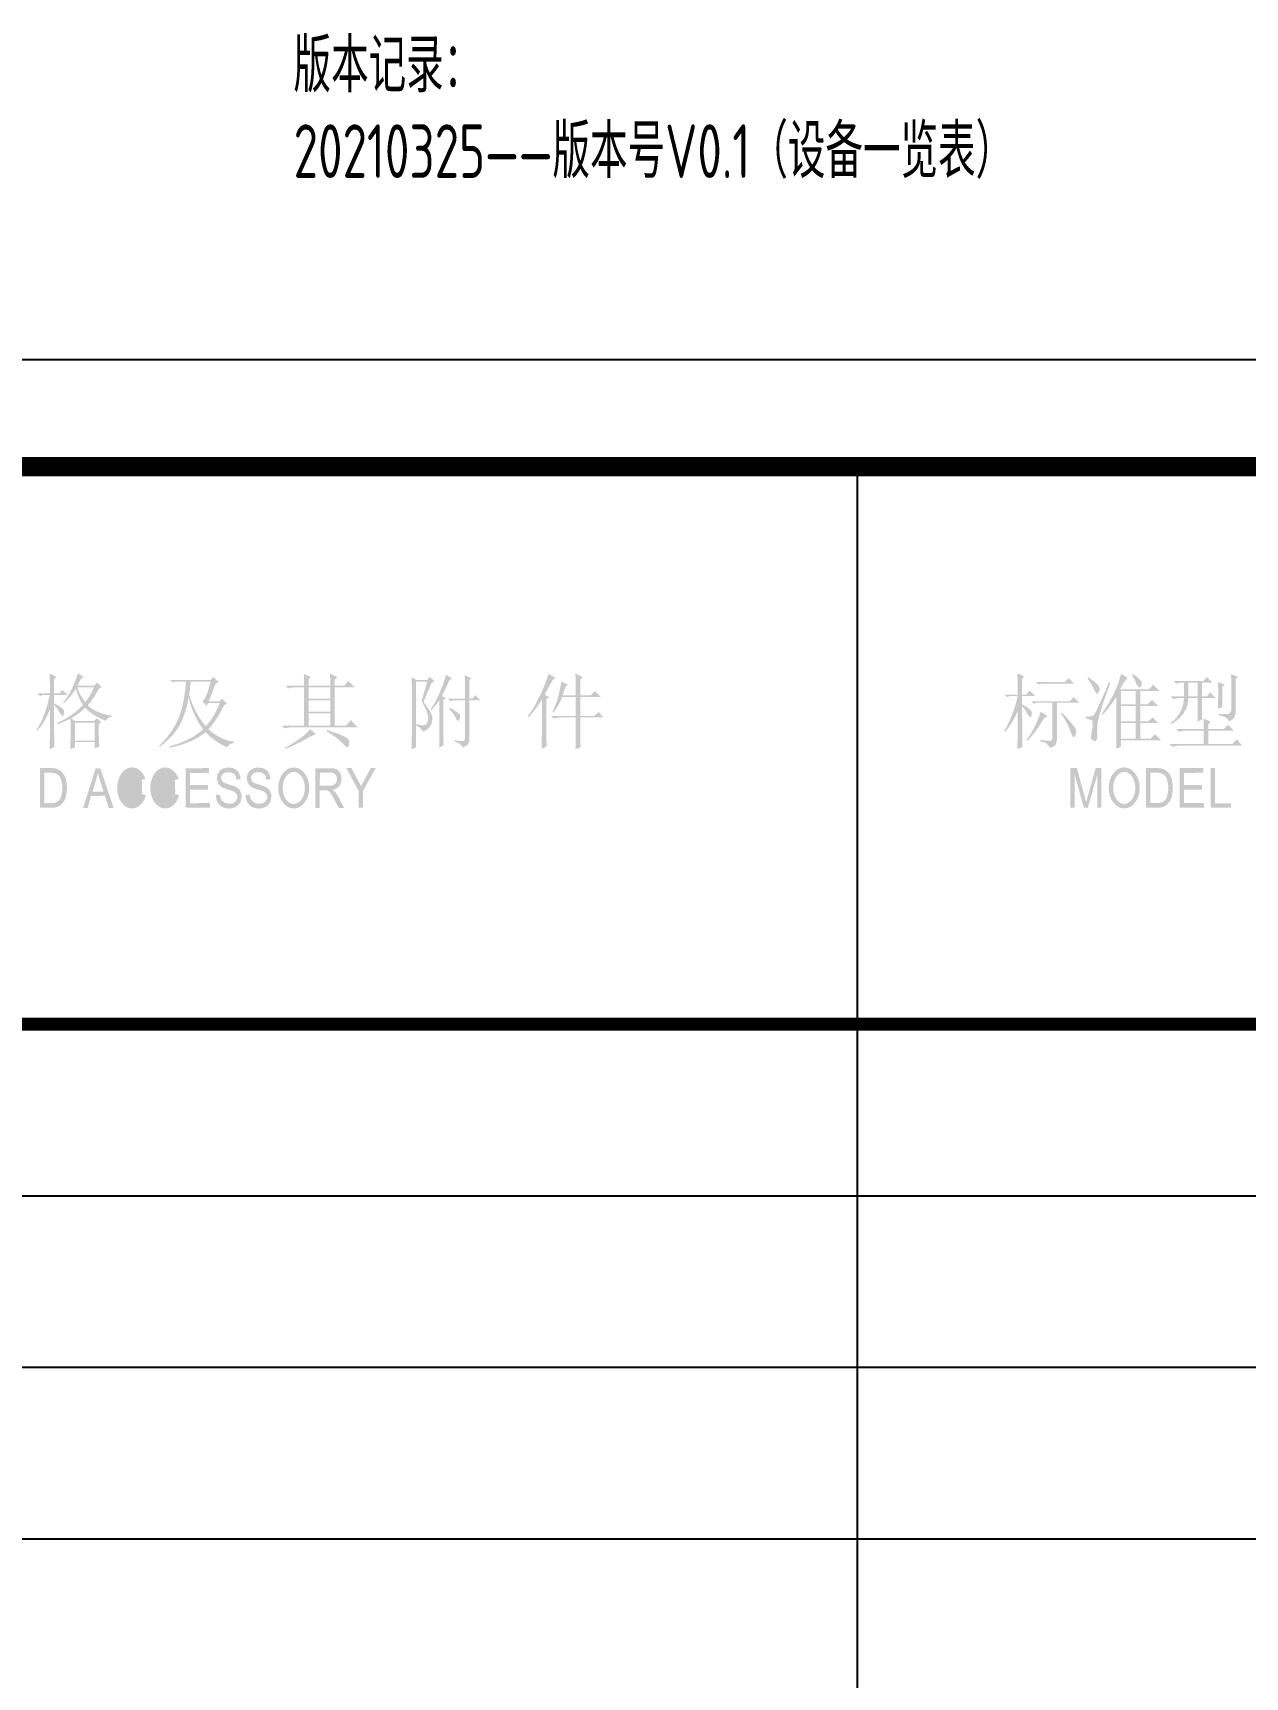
# Model space of a CAD drawing. Header units: millimetres. Extents: x -13522 to 42264, y -29520 to 1704.
# Drawn here: x 13919 to 19571, y -5964 to 1704 of the extents above; entities that cross this region are included whole.
import ezdxf
from ezdxf.enums import TextEntityAlignment as Align

# ---------------------------------------------------------------- set-up
doc = ezdxf.new("R2010")
doc.units = ezdxf.units.MM
doc.layers.add('0DataFlow-NsEquipFrame', color=30, linetype='Continuous')
doc.layers.add('0DataFlow-NsText', color=2, linetype='Continuous')
doc.styles.add('DataFlow', font='tssdeng.shx', dxfattribs={"width": 0.7, "bigfont": 'hztxt.shx'})
doc.styles.add('TitleText', font='arial.ttf')

# ---------------------------------------------------------------- blocks, each defined once
blk = doc.blocks.new('upcasel')
blk.add_hatch(color=256).paths.add_polyline_path([(0.198, 1.85), (0, 1.85), (0, 0), (0.945, 0), (0.945, 0.216), (0.198, 0.216)])
blk = doc.blocks.new('Upcasey')
blk.add_hatch(color=256).paths.add_polyline_path([(0.794, 1.854), (0.563, 1.855), (0.111, 1.005), (-0.339, 1.857), (-0.578, 1.858), (-0.003, 0.788), (0, 0), (0.198, 0), (0.199, 0.788)])
blk = doc.blocks.new('upcaser')
h = blk.add_hatch(color=256)
h.paths.add_polyline_path([(1.211, 1.345, 0.276716), (0.983, 1.797, 0.100846), (0.671, 1.848), (-0.001, 1.848), (0, -0.001), (0.199, -0.002), (0.201, 0.818), (0.433, 0.821, -0.267774), (0.704, 0.688), (0.779, 0.573), (1.083, -0.002), (1.336, -0.002), (1.071, 0.502), (0.967, 0.67, 0.106923), (0.785, 0.841, 0.413625)])
h.paths.add_polyline_path([(0.203, 1.643), (0.68, 1.645, -0.261233), (0.963, 1.513, -0.325076), (0.916, 1.115, -0.175589), (0.641, 1.032), (0.201, 1.031)], flags=16)
blk = doc.blocks.new('upcaseo')
h = blk.add_hatch(color=256)
edge = h.paths.add_edge_path()
edge.add_ellipse((0.185, 0.925), major_axis=(0, -0.957), ratio=0.755481, start_angle=0, end_angle=360)
edge = h.paths.add_edge_path(flags=16)
edge.add_ellipse((0.186, 0.925), major_axis=(0, -0.748), ratio=0.69077, start_angle=0, end_angle=360)
blk = doc.blocks.new('upcased')
h = blk.add_hatch(color=256)
h.paths.add_polyline_path([(0.547, 1.853), (0, 1.853), (0, 0), (0.547, 0, 0.388511), (1.217, 0.578, 0.108545), (1.217, 1.275, 0.388511)])
h.paths.add_polyline_path([(0.929, 0.398, -0.258847), (0.525, 0.219), (0.202, 0.22), (0.202, 1.633), (0.521, 1.633, -0.258847), (0.926, 1.454, -0.225946)], flags=16)
blk = doc.blocks.new('upcasea')
h = blk.add_hatch(color=256)
h.paths.add_polyline_path([(0.8, 1.848), (0.583, 1.847), (-0.001, -0.002), (0.213, -0.002), (0.373, 0.558), (1.012, 0.56), (1.191, -0.005), (1.418, -0.003)])
h.paths.add_polyline_path([(0.949, 0.757), (0.435, 0.755), (0.602, 1.297), (0.688, 1.621), (0.79, 1.267)], flags=16)
blk = doc.blocks.new('upcasee')
blk.add_hatch(color=256).paths.add_polyline_path([(0.2, 1.63), (1.094, 1.632), (1.093, 1.85), (-0.001, 1.849), (0, 0), (1.131, 0), (1.13, 0.218), (0.198, 0.217), (0.198, 0.847), (1.037, 0.847), (1.036, 1.065), (0.202, 1.065)])
blk = doc.blocks.new('upcasec')
h = blk.add_hatch(color=256)
edge = h.paths.add_edge_path()
edge.add_ellipse((0.197, 0.917), major_axis=(0, 0.957), ratio=0.727507, start_angle=296.18577, end_angle=609.16878)
edge.add_line((0.847, 0.577), (0.651, 0.635))
edge.add_ellipse((0.197, 0.915), major_axis=(0, -0.746), ratio=0.656937, start_angle=119.59299, end_angle=427.95549, ccw=False)
edge.add_line((0.623, 1.283), (0.821, 1.34))
blk = doc.blocks.new('upcases')
blk.add_hatch(color=256).paths.add_polyline_path([(0.629, 1.699), (0.486, 1.817), (0.38, 1.857), (0.187, 1.882), (0.122, 1.879), (-0.058, 1.836), (-0.205, 1.741), (-0.23, 1.715), (-0.32, 1.561), (-0.35, 1.373), (-0.345, 1.327), (-0.297, 1.147), (-0.28, 1.121), (-0.159, 0.986), (-0.055, 0.928), (0.147, 0.858), (0.325, 0.803), (0.461, 0.744), (0.57, 0.645), (0.609, 0.501), (0.598, 0.43), (0.508, 0.277), (0.422, 0.221), (0.231, 0.19), (0.184, 0.19), (0.007, 0.24), (-0.013, 0.251), (-0.147, 0.38), (-0.171, 0.424), (-0.215, 0.614), (-0.408, 0.597), (-0.391, 0.45), (-0.335, 0.276), (-0.232, 0.139), (-0.14, 0.061), (0.021, -0.009), (0.214, -0.034), (0.356, -0.018), (0.525, 0.037), (0.607, 0.093), (0.726, 0.236), (0.77, 0.338), (0.801, 0.522), (0.793, 0.632), (0.728, 0.801), (0.674, 0.874), (0.522, 0.987), (0.416, 1.026), (0.205, 1.091), (0.041, 1.147), (-0.092, 1.216), (-0.093, 1.225), (-0.158, 1.394), (-0.153, 1.436), (-0.063, 1.59), (0.001, 1.634), (0.192, 1.664), (0.3, 1.658), (0.457, 1.578), (0.512, 1.5), (0.561, 1.311), (0.753, 1.328), (0.74, 1.451), (0.679, 1.621)])
blk = doc.blocks.new('upcasem')
blk.add_hatch(color=256).paths.add_polyline_path([(0.303, 1.849), (-0.001, 1.85), (0, 0), (0.191, 0.001), (0.193, 1.571), (0.631, 0), (0.81, -0.001), (1.253, 1.545), (1.255, 0), (1.446, 0.001), (1.448, 1.849), (1.177, 1.85), (0.732, 0.265)])
blk = doc.blocks.new('eqptxt')
at = {"lineweight": 18}
h = blk.add_hatch(color=256, dxfattribs=at)
h.paths.add_polyline_path([(137.539, 281.353), (138.166, 281.353), (137.927, 281.592), (137.765, 281.427), (137.539, 281.427), (137.539, 282.098), (137.643, 282.203), (137.333, 282.355), (137.336, 282.098), (137.343, 281.862), (137.347, 281.64), (137.347, 281.43), (137.347, 281.427), (136.749, 281.427), (136.867, 281.309), (137.002, 281.353), (137.333, 281.353), (137.276, 281.103), (137.215, 280.864), (137.144, 280.638), (137.066, 280.418), (136.979, 280.213), (136.888, 280.017), (136.786, 279.835), (136.719, 279.723), (136.763, 279.696), (136.894, 279.858), (137.019, 280.037), (137.134, 280.233), (137.242, 280.449), (137.34, 280.682), (137.347, 280.695), (137.347, 280.452), (137.347, 280.216), (137.343, 279.98), (137.343, 279.747), (137.34, 279.518), (137.34, 279.292), (137.336, 279.066), (137.333, 278.846), (137.333, 278.829), (137.556, 278.917), (137.549, 279.221), (137.542, 279.457), (137.539, 279.632), (137.539, 279.666), (137.539, 280.891), (137.684, 280.725), (137.802, 280.52), (137.809, 280.503), (137.934, 280.354), (137.987, 280.412), (138.001, 280.621), (137.957, 280.695), (137.819, 280.813), (137.589, 280.941), (137.539, 280.965)])
h.paths.add_polyline_path([(138.736, 282.007), (138.794, 282.115), (138.912, 282.19), (138.645, 282.368), (138.564, 282.122), (138.477, 281.889), (138.382, 281.673), (138.278, 281.474), (138.166, 281.289), (138.045, 281.117), (137.957, 281.009), (137.987, 280.965), (138.149, 281.123), (138.301, 281.296), (138.443, 281.478), (138.554, 281.65), (138.622, 281.427), (138.706, 281.211), (138.811, 281.012), (138.882, 280.891), (138.709, 280.722), (138.531, 280.567), (138.348, 280.428), (138.16, 280.3), (137.967, 280.189), (137.768, 280.095), (137.674, 280.054), (137.691, 279.993), (137.92, 280.078), (138.133, 280.169), (138.301, 280.246), (138.305, 279.96), (138.305, 279.69), (138.305, 279.447), (138.301, 279.227), (138.294, 279.028), (138.288, 278.853), (138.288, 278.829), (138.51, 278.917), (138.51, 279.157), (139.421, 279.157), (139.421, 278.86), (139.644, 278.947), (139.634, 279.153), (139.624, 279.373), (139.617, 279.609), (139.614, 279.855), (139.614, 279.993), (139.735, 280.084), (139.539, 280.277), (139.404, 280.142), (138.51, 280.142), (138.332, 280.263), (138.534, 280.391), (138.72, 280.526), (138.895, 280.671), (138.986, 280.756), (139.148, 280.604), (139.323, 280.469), (139.516, 280.348), (139.725, 280.243), (139.927, 280.159), (140.076, 280.307), (140.224, 280.337), (140.224, 280.381), (139.961, 280.439), (139.722, 280.509), (139.512, 280.597), (139.327, 280.698), (139.172, 280.816), (139.108, 280.874), (139.239, 281.032), (139.367, 281.211), (139.496, 281.414), (139.62, 281.633), (139.63, 281.65), (139.749, 281.727), (139.539, 281.937), (139.404, 281.785), (138.628, 281.785)])
h.paths.add_polyline_path([(138.615, 281.71), (139.404, 281.71), (139.296, 281.498), (139.182, 281.296), (139.054, 281.11), (138.986, 281.026), (138.858, 281.208), (138.743, 281.403), (138.649, 281.616)], flags=16)
h.paths.add_polyline_path([(139.421, 280.068), (139.421, 279.231), (138.51, 279.231), (138.51, 280.068)], flags=16)
h = blk.add_hatch(color=256, dxfattribs=at)
h.paths.add_polyline_path([(150.625, 281.71), (151.563, 281.71), (151.249, 282.011), (151.057, 281.785), (150.625, 281.785), (150.625, 282.068), (150.743, 282.19), (150.399, 282.355), (150.409, 282.122), (150.416, 281.893), (150.416, 281.785), (149.401, 281.785), (149.401, 282.098), (149.519, 282.19), (149.178, 282.338), (149.188, 282.082), (149.191, 281.862), (149.191, 281.785), (148.328, 281.785), (148.446, 281.667), (148.665, 281.707), (148.746, 281.71), (149.191, 281.71), (149.191, 279.919), (148.162, 279.919), (148.28, 279.801), (148.503, 279.841), (148.581, 279.845), (151.684, 279.845), (151.371, 280.189), (151.145, 279.919), (150.625, 279.919)])
h.paths.add_polyline_path([(150.416, 281.188), (149.401, 281.188), (149.401, 281.71), (150.416, 281.71)], flags=16)
h.paths.add_polyline_path([(150.416, 281.113), (150.416, 280.577), (149.401, 280.577), (149.401, 281.113)], flags=16)
h.paths.add_polyline_path([(150.416, 280.503), (150.416, 279.919), (149.401, 279.919), (149.401, 280.503)], flags=16)
h.paths.add_polyline_path([(149.738, 279.514), (149.745, 279.518), (149.475, 279.771), (149.36, 279.626), (149.191, 279.474), (148.972, 279.308), (148.969, 279.308), (148.756, 279.16), (148.56, 279.035), (148.375, 278.927), (148.297, 278.89), (148.311, 278.829), (148.571, 278.944), (148.8, 279.052), (149.006, 279.153), (149.185, 279.248), (149.313, 279.322), (149.583, 279.464)])
h.paths.add_polyline_path([(150.885, 279.504), (150.615, 279.609), (150.278, 279.72), (150.268, 279.723), (150.237, 279.666), (150.494, 279.504), (150.703, 279.356), (150.868, 279.221), (150.986, 279.099), (151.013, 279.069), (151.189, 278.91), (151.266, 278.947), (151.303, 279.153), (151.28, 279.248), (151.216, 279.322), (151.084, 279.41)])
h.paths.add_polyline_path([(155.146, 280.428), (155.072, 280.587), (154.95, 280.776), (154.781, 280.995), (154.758, 281.026), (155.129, 281.906), (155.264, 281.994), (155.055, 282.203), (154.92, 282.055), (154.427, 282.055), (154.205, 282.19), (154.208, 282.092), (154.211, 281.95), (154.215, 281.764), (154.218, 281.532), (154.218, 281.252), (154.218, 280.931), (154.218, 280.59), (154.218, 280.253), (154.218, 279.949), (154.218, 279.676), (154.215, 279.433), (154.215, 279.224), (154.211, 279.045), (154.208, 278.897), (154.205, 278.813), (154.414, 278.917), (154.414, 279.933), (154.616, 279.818), (154.738, 279.646), (154.741, 279.636), (154.954, 279.764), (155.095, 279.922), (155.129, 279.993), (155.18, 280.209)])
h.paths.add_polyline_path([(154.414, 281.98), (154.937, 281.98), (154.667, 281.069), (154.805, 280.816), (154.906, 280.597), (154.964, 280.412), (154.98, 280.324), (154.95, 280.074), (154.876, 279.98), (154.707, 279.936), (154.454, 279.983), (154.414, 279.993)], flags=16)
h.paths.add_polyline_path([(155.682, 280.675), (155.682, 281.063), (155.682, 281.113), (155.8, 281.204), (155.621, 281.309), (155.716, 281.508), (155.814, 281.714), (155.915, 281.93), (155.966, 282.041), (156.084, 282.129), (155.8, 282.308), (155.767, 282.163), (155.702, 281.953), (155.605, 281.683), (155.561, 281.576), (155.46, 281.343), (155.355, 281.127), (155.244, 280.928), (155.132, 280.749), (155.085, 280.682), (155.115, 280.634), (155.24, 280.773), (155.389, 280.962), (155.503, 281.113), (155.503, 280.742), (155.503, 280.405), (155.5, 280.101), (155.5, 279.828), (155.5, 279.585), (155.497, 279.379), (155.493, 279.204), (155.493, 279.062), (155.49, 278.951), (155.487, 278.904), (155.696, 279.008), (155.692, 279.076), (155.692, 279.18), (155.689, 279.329), (155.686, 279.518), (155.686, 279.744), (155.682, 280.014), (155.682, 280.324)])
h.paths.add_polyline_path([(156.293, 280.584), (156.07, 280.712), (155.979, 280.756), (155.949, 280.712), (156.124, 280.513), (156.242, 280.334), (156.279, 280.246), (156.394, 280.132), (156.441, 280.189), (156.472, 280.391), (156.428, 280.472)], flags=17)
h.paths.add_polyline_path([(156.89, 281.113), (157.413, 281.113), (157.187, 281.339), (157.038, 281.188), (156.89, 281.188), (156.89, 282.041), (156.995, 282.146), (156.681, 282.277), (156.688, 282.082), (156.691, 281.866), (156.694, 281.63), (156.694, 281.38), (156.698, 281.188), (155.891, 281.188), (156.009, 281.069), (156.232, 281.11), (156.31, 281.113), (156.698, 281.113), (156.698, 279.308), (156.637, 279.204), (156.485, 279.207), (156.205, 279.248), (156.205, 279.187), (156.428, 279.093), (156.569, 278.947), (156.593, 278.904), (156.806, 279.018), (156.829, 279.039), (156.89, 279.231)])
h = blk.add_hatch(color=256, dxfattribs=at)
h.paths.add_polyline_path([(160.486, 281.144), (160.604, 281.248), (160.412, 281.383), (160.483, 281.511), (160.587, 281.704), (160.729, 281.957), (160.783, 282.055), (160.905, 282.146), (160.591, 282.355), (160.517, 282.125), (160.436, 281.906), (160.351, 281.697), (160.26, 281.491), (160.247, 281.457), (160.132, 281.218), (160.027, 281.009), (159.93, 280.83), (159.903, 280.786), (159.764, 280.574), (159.643, 280.395), (159.619, 280.368), (159.666, 280.324), (159.774, 280.442), (159.903, 280.601), (160.048, 280.796), (160.21, 281.026), (160.277, 281.13), (160.277, 279.545), (160.274, 279.359), (160.27, 279.133), (160.264, 278.86), (160.26, 278.829), (160.5, 278.964), (160.493, 279.214), (160.486, 279.443), (160.486, 279.592)])
h.paths.add_polyline_path([(161.161, 281.107), (161.232, 281.262), (161.859, 281.262), (161.859, 280.381), (160.709, 280.381), (160.83, 280.263), (161.05, 280.304), (161.127, 280.307), (161.859, 280.307), (161.859, 280.074), (161.856, 279.841), (161.856, 279.612), (161.853, 279.379), (161.849, 279.15), (161.846, 278.92), (161.842, 278.829), (162.082, 278.917), (162.079, 279.022), (162.075, 279.177), (162.072, 279.383), (162.069, 279.639), (162.069, 279.946), (162.069, 280.3), (162.069, 280.307), (163.155, 280.307), (162.919, 280.56), (162.723, 280.381), (162.069, 280.381), (162.069, 281.262), (163.023, 281.262), (162.753, 281.532), (162.558, 281.339), (162.069, 281.339), (162.069, 282.085), (162.187, 282.19), (161.842, 282.355), (161.849, 282.142), (161.853, 281.92), (161.856, 281.687), (161.859, 281.441), (161.859, 281.339), (161.245, 281.339), (161.316, 281.562), (161.38, 281.741), (161.485, 281.832), (161.188, 281.994), (161.141, 281.741), (161.094, 281.511), (161.05, 281.306), (161.036, 281.262), (160.975, 281.063), (160.894, 280.85), (160.797, 280.624), (160.77, 280.56), (160.814, 280.533), (160.935, 280.698), (161.05, 280.891)])
h = blk.add_hatch(color=256, dxfattribs=at)
h.paths.add_polyline_path([(182.668, 281.305), (183.279, 281.305), (183.026, 281.558), (182.864, 281.377), (182.668, 281.377), (182.668, 282.108), (182.773, 282.213), (182.443, 282.361), (182.453, 282.132), (182.458, 281.878), (182.458, 281.601), (182.462, 281.377), (181.837, 281.377), (181.951, 281.257), (182.09, 281.305), (182.462, 281.305), (182.396, 281.028), (182.314, 280.765), (182.228, 280.512), (182.133, 280.273), (182.033, 280.044), (181.918, 279.829), (181.837, 279.691), (181.88, 279.633), (182.037, 279.844), (182.181, 280.059), (182.31, 280.283), (182.424, 280.517), (182.462, 280.603), (182.462, 280.278), (182.458, 279.977), (182.458, 279.7), (182.458, 279.442), (182.453, 279.203), (182.448, 278.984), (182.443, 278.84), (182.682, 278.931), (182.682, 279.036), (182.677, 279.194), (182.673, 279.399), (182.673, 279.657), (182.673, 279.963), (182.668, 280.316), (182.668, 280.722), (182.668, 280.828), (182.826, 280.637), (182.921, 280.455), (183.05, 280.302), (183.103, 280.364), (183.112, 280.589), (183.074, 280.646), (182.897, 280.785), (182.668, 280.914)])
h.paths.add_polyline_path([(184.832, 282.141), (184.65, 281.96), (183.313, 281.96), (183.427, 281.84), (183.566, 281.883), (185.085, 281.883)])
h.paths.add_polyline_path([(185.071, 281.257), (184.875, 281.066), (183.088, 281.066), (183.208, 280.947), (183.341, 280.99), (184.072, 280.99), (184.072, 279.289), (183.996, 279.213), (183.81, 279.227), (183.518, 279.261), (183.518, 279.199), (183.771, 279.117), (183.786, 279.108), (183.948, 278.926), (183.981, 278.869), (184.206, 279.003), (184.22, 279.022), (184.292, 279.256), (184.297, 279.275), (184.297, 280.99), (185.338, 280.99)])
h.paths.add_polyline_path([(184.937, 280.078), (184.736, 280.312), (184.516, 280.541), (184.474, 280.512), (184.641, 280.24), (184.774, 279.992), (184.875, 279.777), (184.937, 279.6), (185.047, 279.38), (185.142, 279.438), (185.195, 279.672), (185.161, 279.781), (185.08, 279.901)], flags=17)
h.paths.add_polyline_path([(183.532, 280.574), (183.442, 280.312), (183.341, 280.063), (183.227, 279.829), (183.103, 279.605), (182.969, 279.395), (182.878, 279.275), (182.921, 279.227), (183.079, 279.399), (183.236, 279.586), (183.389, 279.796), (183.542, 280.03), (183.685, 280.259), (183.848, 280.379)])
h = blk.add_hatch(color=256, dxfattribs=at)
h.paths.add_polyline_path([(188.261, 281.883), (188.209, 282.022), (188.013, 282.208), (187.827, 282.332), (187.784, 282.289), (187.937, 282.017), (188.018, 281.821), (188.023, 281.812), (188.156, 281.678)], flags=17)
h.paths.add_polyline_path([(188.171, 281.544), (189.064, 281.544), (188.782, 281.84), (188.572, 281.616), (187.23, 281.616), (187.363, 281.859), (187.411, 281.945), (187.578, 282.146), (187.588, 282.156), (187.277, 282.347), (187.23, 282.156), (187.153, 281.912), (187.034, 281.621), (187.01, 281.558), (186.9, 281.339), (186.781, 281.114), (186.647, 280.89), (186.504, 280.66), (186.384, 280.484), (186.427, 280.436), (186.599, 280.632), (186.762, 280.837), (186.919, 281.047), (187.062, 281.267), (187.067, 281.272), (187.067, 279.586), (187.067, 279.428), (187.062, 279.156), (187.053, 278.84), (187.277, 278.946), (187.277, 279.242), (189.14, 279.242), (188.873, 279.528), (188.648, 279.318), (188.171, 279.318), (188.171, 280.049), (189.021, 280.049), (188.753, 280.302), (188.529, 280.125), (188.171, 280.125), (188.171, 280.842), (189.007, 280.842), (188.725, 281.124), (188.5, 280.914), (188.171, 280.914)])
h.paths.add_polyline_path([(187.961, 280.914), (187.277, 280.914), (187.277, 281.544), (187.961, 281.544)], flags=16)
h.paths.add_polyline_path([(187.961, 280.842), (187.961, 280.125), (187.277, 280.125), (187.277, 280.842)], flags=17)
h.paths.add_polyline_path([(187.961, 280.049), (187.961, 279.318), (187.277, 279.318), (187.277, 280.049)], flags=17)
h.paths.add_polyline_path([(186.293, 281.621), (186.293, 281.63), (186.246, 281.764), (186.083, 281.941), (185.801, 282.151), (185.754, 282.184), (185.711, 282.141), (185.887, 281.869), (186.002, 281.654), (186.04, 281.558), (186.164, 281.396), (186.188, 281.406)])
h.paths.add_polyline_path([(186.26, 280.369), (186.327, 280.598), (186.408, 280.866), (186.513, 281.176), (186.637, 281.525), (186.781, 281.917), (186.785, 281.931), (186.709, 281.945), (186.537, 281.525), (186.384, 281.171), (186.25, 280.88), (186.145, 280.656), (186.059, 280.498), (185.997, 280.407), (185.964, 280.379), (185.725, 280.34), (185.634, 280.35), (185.634, 280.273), (185.902, 280.178), (185.935, 280.154), (185.964, 279.93), (185.916, 279.681), (185.892, 279.571), (185.878, 279.313), (185.892, 279.289), (186.069, 279.184), (186.174, 279.332), (186.174, 279.38), (186.164, 279.605), (186.169, 279.896), (186.174, 279.93), (186.184, 280.035), (186.212, 280.183)])
h = blk.add_hatch(color=256, dxfattribs=at)
h.paths.add_polyline_path([(191.046, 281.931), (191.538, 281.931), (191.285, 282.184), (191.108, 282.003), (189.737, 282.003), (189.857, 281.883), (190.019, 281.931), (190.215, 281.931), (190.215, 281.286), (189.589, 281.286), (189.723, 281.167), (189.972, 281.21), (190.081, 281.214), (190.215, 281.214), (190.182, 280.957), (190.115, 280.718), (190.01, 280.503), (189.862, 280.302), (189.68, 280.121), (189.57, 280.035), (189.604, 279.992), (189.838, 280.14), (190.034, 280.307), (190.191, 280.493), (190.306, 280.699), (190.382, 280.923), (190.421, 281.167), (190.421, 281.214), (190.855, 281.214), (190.855, 280.722), (190.85, 280.508), (190.846, 280.221), (190.841, 280.111), (191.065, 280.23), (191.051, 280.465), (191.046, 280.722), (191.046, 281.214), (191.691, 281.214), (191.438, 281.468), (191.271, 281.286), (191.046, 281.286)])
h.paths.add_polyline_path([(190.421, 281.931), (190.855, 281.931), (190.855, 281.286), (190.421, 281.286)], flags=17)
h.paths.add_polyline_path([(192.002, 281.735), (192.107, 281.84), (191.796, 281.96), (191.806, 281.721), (191.811, 281.444), (191.811, 281.391), (191.806, 281.133), (191.801, 280.871), (191.796, 280.722), (192.002, 280.794)])
h.paths.add_polyline_path([(192.627, 282.093), (192.732, 282.198), (192.408, 282.332), (192.417, 282.055), (192.422, 281.869), (192.422, 280.632), (192.293, 280.469), (192.288, 280.469), (192.069, 280.465), (191.839, 280.484), (191.839, 280.407), (192.135, 280.321), (192.293, 280.187), (192.317, 280.111), (192.518, 280.25), (192.618, 280.455), (192.627, 280.603)])
h.paths.add_polyline_path([(192.269, 279.958), (192.064, 279.767), (191.347, 279.767), (191.347, 279.992), (191.467, 280.111), (191.123, 280.259), (191.137, 279.987), (191.137, 279.767), (189.857, 279.767), (189.976, 279.648), (190.229, 279.691), (190.272, 279.691), (191.137, 279.691), (191.137, 279.065), (189.527, 279.065), (189.661, 278.946), (189.914, 278.989), (190.019, 278.989), (192.928, 278.989), (192.675, 279.289), (192.465, 279.065), (191.347, 279.065), (191.347, 279.691), (192.541, 279.691)])
h = blk.add_hatch(color=256, dxfattribs=at)
h.paths.add_polyline_path([(145.059, 281.876), (145.207, 281.95), (144.971, 282.19), (144.836, 282.055), (142.94, 282.055), (143.061, 281.937), (143.193, 281.98), (143.686, 281.98), (143.669, 281.768), (143.645, 281.545), (143.611, 281.316), (143.571, 281.08), (143.537, 280.904), (143.476, 280.665), (143.402, 280.439), (143.321, 280.229), (143.227, 280.03), (143.149, 279.889), (143.041, 279.71), (142.916, 279.531), (142.775, 279.352), (142.616, 279.17), (142.444, 278.988), (142.434, 278.978), (142.464, 278.934), (142.67, 279.103), (142.856, 279.275), (143.024, 279.447), (143.169, 279.619), (143.298, 279.791), (143.406, 279.966), (143.49, 280.138), (143.493, 280.142), (143.584, 280.381), (143.662, 280.611), (143.726, 280.83), (143.773, 281.046), (143.804, 281.248), (143.807, 281.262), (143.858, 281.049), (143.922, 280.837), (143.999, 280.628), (144.09, 280.418), (144.195, 280.213), (144.313, 280.007), (144.445, 279.804), (144.478, 279.754), (144.333, 279.629), (144.171, 279.511), (143.993, 279.396), (143.797, 279.292), (143.584, 279.194), (143.358, 279.099), (143.112, 279.015), (142.896, 278.947), (142.91, 278.89), (143.176, 278.951), (143.422, 279.022), (143.655, 279.099), (143.871, 279.187), (144.074, 279.278), (144.256, 279.379), (144.428, 279.491), (144.58, 279.605), (144.596, 279.619), (144.772, 279.45), (144.951, 279.298), (145.136, 279.167), (145.329, 279.049), (145.524, 278.951), (145.595, 278.917), (145.727, 279.062), (145.909, 279.113), (145.909, 279.187), (145.7, 279.217), (145.48, 279.285), (145.329, 279.352), (145.133, 279.457), (144.941, 279.585), (144.758, 279.734), (144.731, 279.754), (144.86, 279.899), (144.984, 280.061), (145.109, 280.243), (145.234, 280.449), (145.359, 280.671), (145.463, 280.874), (145.595, 280.948), (145.372, 281.188), (145.237, 281.053), (144.745, 281.053)])
h.paths.add_polyline_path([(144.671, 281.427), (144.569, 281.188), (144.448, 281.053), (144.64, 280.86), (144.745, 280.978), (145.254, 280.978), (145.167, 280.762), (145.065, 280.553), (144.951, 280.354), (144.826, 280.165), (144.684, 279.987), (144.613, 279.906), (144.478, 280.064), (144.357, 280.236), (144.239, 280.422), (144.131, 280.621), (144.03, 280.833), (143.939, 281.059), (143.854, 281.299), (143.837, 281.353), (143.868, 281.63), (143.895, 281.852), (143.912, 281.98), (144.836, 281.98), (144.772, 281.754), (144.708, 281.535)], flags=16)
for p in [(136.878, 276.093), (188.438, 276.094)]:
    blk.add_blockref('upcased', p)
for name, p in [('upcasea', (138.892, 276.093)), ('upcasec', (140.975, 276.106)), ('upcasec', (142.519, 276.104)), ('upcasee', (143.669, 276.093)), ('upcases', (145.48, 276.093)), ('upcases', (146.87, 276.093)), ('upcaseo', (148.526, 276.095)), ('upcaser', (149.724, 276.093)), ('Upcasey', (151.738, 276.093)), ('upcasem', (184.918, 276.094)), ('upcaseo', (187.241, 276.097)), ('upcasee', (190.019, 276.094)), ('upcasel', (191.457, 276.094))]:
    blk.add_blockref(name, p, dxfattribs=at)
blk = doc.blocks.new('equiplist.2017')
for p, q in [((175, 26), (175, 292)), ((25, 258), (415, 258)), ((25, 250), (415, 250)), ((25, 242), (415, 242))]:
    blk.add_line(p, q)
blk.add_lwpolyline([(0, 0), (0, 297), (420, 297), (420, 0)], close=True)
at = {"const_width": 0.9}
blk.add_lwpolyline([(25, 5), (25, 292), (415, 292), (415, 5)], close=True, dxfattribs=at)
at = {"const_width": 0.6}
blk.add_lwpolyline([(25, 266), (415, 266)], dxfattribs=at)
blk.add_blockref('eqptxt', (0, 0))
at = {"style": 'TitleText'}
for tag, height, p in [('DwgNo', 2.75, (362, 22.5)), ('PROJECT2L1', 2.75, (267, 22)), ('PROJECT1', 2.75, (267, 19.5)), ('PROJECT2L2', 2.75, (267, 17)), ('UNITNAME', 2.75, (267, 9)), ('SPECI', 3, (341.348, 9.142))]:
    blk.add_attdef(tag, text='', height=height, dxfattribs=at).set_placement(p, align=Align.MIDDLE_CENTER)
at = {"style": 'TitleText', "width": 0.8}
for tag, p in [('VER', (410.163, 21.665)), ('P', (406.5, 16.9)), ('PT', (406.5, 9.737))]:
    blk.add_attdef(tag, text='', height=2.5, dxfattribs=at).set_placement(p, align=Align.MIDDLE_CENTER)

msp = doc.modelspace()

# ---------------------------------------------------------------- block references
at = {"layer": '0DataFlow-NsEquipFrame', "xscale": 100, "yscale": 100, "zscale": 100}
msp.add_blockref('equiplist.2017', (264.3, -29519.6), dxfattribs=at)

# ---------------------------------------------------------------- texts
at = {"layer": '0DataFlow-NsText', "color": 3, "style": 'DataFlow', "width": 0.7}
for s, p in [('版本记录：', (15134.4, 1427.3)), ('20210325——版本号V0.1（设备一览表）', (15134.4, 1027.3))]:
    msp.add_text(s, height=250, dxfattribs=at).set_placement(p)

doc.saveas('drawing.dxf')
